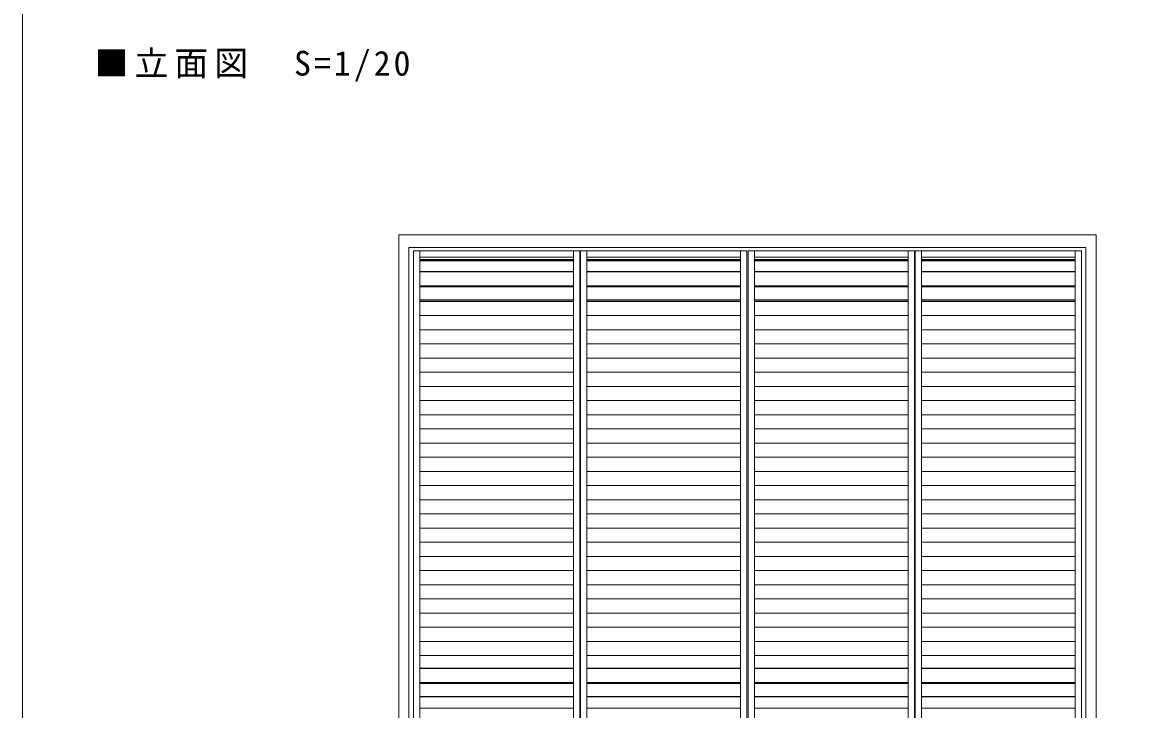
# Model space of a CAD drawing. Units: millimetres on the paper, with parts at other scales. Extents: x -197 to 281, y -138 to 137.
# Drawn here: x -197.2 to -64.1, y -57 to 24.2 of the extents above; entities that cross this region are included whole.
import ezdxf

# ---------------------------------------------------------------- set-up
doc = ezdxf.new("R2010")
doc.units = ezdxf.units.MM
for name, color, linetype, lineweight in [('0-A_文字', 3, 'Continuous', 9), ('4-4_枠', 7, 'Continuous', 9), ('F-0_補助線', 7, 'Continuous', 9)]:
    doc.layers.add(name, color=color, linetype=linetype, lineweight=lineweight)
doc.styles.add('ＭＳ ゴシック', font='')
doc.styles.get('ＭＳ ゴシック').set_extended_font_data('MS Gothic')

msp = doc.modelspace()

# ---------------------------------------------------------------- linework, layer by layer
at = {"layer": '4-4_枠', "color": 3}
for p, q in [((-152.669, -0.875), (-70.169, -0.875)), ((-152.669, -102.325), (-152.669, -0.875)), ((-70.169, -102.325), (-70.169, -0.875)), ((-151.469, -2.375), (-71.369, -2.375)), ((-151.469, -102.325), (-151.469, -2.375)), ((-71.369, -102.325), (-71.369, -2.375))]:
    msp.add_line(p, q, dxfattribs=at)
at = {"layer": '4-4_枠'}
for p, q in [((-150.944, -2.75), (-150.944, -101.9)), ((-150.944, -2.75), (-131.244, -2.75)), ((-150.194, -2.75), (-150.194, -101.9)), ((-150.194, -3.5), (-131.994, -3.5)), ((-150.194, -3.792), (-131.994, -3.792)), ((-150.194, -3.864), (-131.994, -3.864)), ((-150.194, -3.933), (-131.994, -3.933)), ((-131.994, -2.75), (-131.994, -101.9)), ((-131.244, -101.9), (-131.244, -2.75)), ((-131.194, -101.9), (-131.194, -2.75)), ((-131.194, -2.75), (-111.494, -2.75)), ((-130.444, -2.75), (-130.444, -101.9)), ((-130.444, -3.5), (-112.244, -3.5)), ((-130.444, -3.792), (-112.244, -3.792)), ((-130.444, -3.864), (-112.244, -3.864)), ((-130.444, -3.933), (-112.244, -3.933)), ((-112.244, -2.75), (-112.244, -101.9)), ((-111.494, -2.75), (-111.494, -101.9)), ((-111.344, -2.75), (-111.344, -101.9)), ((-111.344, -2.75), (-91.644, -2.75)), ((-110.594, -2.75), (-110.594, -101.9)), ((-110.594, -3.5), (-92.394, -3.5)), ((-110.594, -3.792), (-92.394, -3.792)), ((-110.594, -3.864), (-92.394, -3.864)), ((-110.594, -3.933), (-92.394, -3.933)), ((-92.394, -2.75), (-92.394, -101.9)), ((-91.644, -101.9), (-91.644, -2.75)), ((-91.594, -101.9), (-91.594, -2.75)), ((-91.594, -2.75), (-71.894, -2.75)), ((-90.844, -2.75), (-90.844, -101.9)), ((-90.844, -3.5), (-72.644, -3.5)), ((-90.844, -3.792), (-72.644, -3.792)), ((-90.844, -3.864), (-72.644, -3.864)), ((-90.844, -3.933), (-72.644, -3.933)), ((-72.644, -2.75), (-72.644, -101.9)), ((-71.894, -2.75), (-71.894, -101.9)), ((-150.194, -5.207), (-131.994, -5.207)), ((-150.194, -5.239), (-131.994, -5.239)), ((-130.444, -5.207), (-112.244, -5.207)), ((-130.444, -5.239), (-112.244, -5.239)), ((-110.594, -5.207), (-92.394, -5.207)), ((-110.594, -5.239), (-92.394, -5.239)), ((-90.844, -5.207), (-72.644, -5.207)), ((-90.844, -5.239), (-72.644, -5.239)), ((-150.194, -6.882), (-131.994, -6.882)), ((-150.194, -6.914), (-131.994, -6.914)), ((-150.194, -7.007), (-131.994, -7.007)), ((-130.444, -6.882), (-112.244, -6.882)), ((-130.444, -6.914), (-112.244, -6.914)), ((-130.444, -7.007), (-112.244, -7.007)), ((-110.594, -6.882), (-92.394, -6.882)), ((-110.594, -6.914), (-92.394, -6.914)), ((-110.594, -7.007), (-92.394, -7.007)), ((-90.844, -6.882), (-72.644, -6.882)), ((-90.844, -6.914), (-72.644, -6.914)), ((-90.844, -7.007), (-72.644, -7.007)), ((-150.194, -8.557), (-131.994, -8.557)), ((-150.194, -8.589), (-131.994, -8.589)), ((-150.194, -8.728), (-131.994, -8.728)), ((-130.444, -8.557), (-112.244, -8.557)), ((-130.444, -8.589), (-112.244, -8.589)), ((-130.444, -8.728), (-112.244, -8.728)), ((-110.594, -8.557), (-92.394, -8.557)), ((-110.594, -8.589), (-92.394, -8.589)), ((-110.594, -8.728), (-92.394, -8.728)), ((-90.844, -8.557), (-72.644, -8.557)), ((-90.844, -8.589), (-72.644, -8.589)), ((-90.844, -8.728), (-72.644, -8.728)), ((-150.194, -10.404), (-131.994, -10.404)), ((-130.444, -10.404), (-112.244, -10.404)), ((-110.594, -10.404), (-92.394, -10.404)), ((-90.844, -10.404), (-72.644, -10.404)), ((-150.194, -12.079), (-131.994, -12.079)), ((-130.444, -12.079), (-112.244, -12.079)), ((-110.594, -12.079), (-92.394, -12.079)), ((-90.844, -12.079), (-72.644, -12.079)), ((-150.194, -13.755), (-131.994, -13.755)), ((-130.444, -13.755), (-112.244, -13.755)), ((-110.594, -13.755), (-92.394, -13.755)), ((-90.844, -13.755), (-72.644, -13.755)), ((-150.194, -15.43), (-131.994, -15.43)), ((-130.444, -15.43), (-112.244, -15.43)), ((-110.594, -15.43), (-92.394, -15.43)), ((-90.844, -15.43), (-72.644, -15.43)), ((-150.194, -17.106), (-131.994, -17.106)), ((-130.444, -17.106), (-112.244, -17.106)), ((-110.594, -17.106), (-92.394, -17.106)), ((-90.844, -17.106), (-72.644, -17.106)), ((-150.194, -18.781), (-131.994, -18.781)), ((-130.444, -18.781), (-112.244, -18.781)), ((-110.594, -18.781), (-92.394, -18.781)), ((-90.844, -18.781), (-72.644, -18.781)), ((-150.194, -20.457), (-131.994, -20.457)), ((-130.444, -20.457), (-112.244, -20.457)), ((-110.594, -20.457), (-92.394, -20.457)), ((-90.844, -20.457), (-72.644, -20.457)), ((-150.194, -22.132), (-131.994, -22.132)), ((-130.444, -22.132), (-112.244, -22.132)), ((-110.594, -22.132), (-92.394, -22.132)), ((-90.844, -22.132), (-72.644, -22.132)), ((-150.194, -23.807), (-131.994, -23.807)), ((-130.444, -23.807), (-112.244, -23.807)), ((-110.594, -23.807), (-92.394, -23.807)), ((-90.844, -23.807), (-72.644, -23.807)), ((-150.194, -25.483), (-131.994, -25.483)), ((-130.444, -25.483), (-112.244, -25.483)), ((-110.594, -25.483), (-92.394, -25.483)), ((-90.844, -25.483), (-72.644, -25.483)), ((-150.194, -27.158), (-131.994, -27.158)), ((-130.444, -27.158), (-112.244, -27.158)), ((-110.594, -27.158), (-92.394, -27.158)), ((-90.844, -27.158), (-72.644, -27.158)), ((-150.194, -28.834), (-131.994, -28.834)), ((-130.444, -28.834), (-112.244, -28.834)), ((-110.594, -28.834), (-92.394, -28.834)), ((-90.844, -28.834), (-72.644, -28.834)), ((-150.194, -30.509), (-131.994, -30.509)), ((-130.444, -30.509), (-112.244, -30.509)), ((-110.594, -30.509), (-92.394, -30.509)), ((-90.844, -30.509), (-72.644, -30.509)), ((-150.194, -32.185), (-131.994, -32.185)), ((-130.444, -32.185), (-112.244, -32.185)), ((-110.594, -32.185), (-92.394, -32.185)), ((-90.844, -32.185), (-72.644, -32.185)), ((-150.194, -33.86), (-131.994, -33.86)), ((-130.444, -33.86), (-112.244, -33.86)), ((-110.594, -33.86), (-92.394, -33.86)), ((-90.844, -33.86), (-72.644, -33.86)), ((-150.194, -35.536), (-131.994, -35.536)), ((-130.444, -35.536), (-112.244, -35.536)), ((-110.594, -35.536), (-92.394, -35.536)), ((-90.844, -35.536), (-72.644, -35.536)), ((-150.194, -37.211), (-131.994, -37.211)), ((-130.444, -37.211), (-112.244, -37.211)), ((-110.594, -37.211), (-92.394, -37.211)), ((-90.844, -37.211), (-72.644, -37.211)), ((-150.194, -38.886), (-131.994, -38.886)), ((-130.444, -38.886), (-112.244, -38.886)), ((-110.594, -38.886), (-92.394, -38.886)), ((-90.844, -38.886), (-72.644, -38.886)), ((-150.194, -40.562), (-131.994, -40.562)), ((-130.444, -40.562), (-112.244, -40.562)), ((-110.594, -40.562), (-92.394, -40.562)), ((-90.844, -40.562), (-72.644, -40.562)), ((-150.194, -42.237), (-131.994, -42.237)), ((-130.444, -42.237), (-112.244, -42.237)), ((-110.594, -42.237), (-92.394, -42.237)), ((-90.844, -42.237), (-72.644, -42.237)), ((-150.194, -43.913), (-131.994, -43.913)), ((-130.444, -43.913), (-112.244, -43.913)), ((-110.594, -43.913), (-92.394, -43.913)), ((-90.844, -43.913), (-72.644, -43.913)), ((-150.194, -45.588), (-131.994, -45.588)), ((-130.444, -45.588), (-112.244, -45.588)), ((-110.594, -45.588), (-92.394, -45.588)), ((-90.844, -45.588), (-72.644, -45.588)), ((-150.194, -47.264), (-131.994, -47.264)), ((-130.444, -47.264), (-112.244, -47.264)), ((-110.594, -47.264), (-92.394, -47.264)), ((-90.844, -47.264), (-72.644, -47.264)), ((-150.194, -48.939), (-131.994, -48.939)), ((-130.444, -48.939), (-112.244, -48.939)), ((-110.594, -48.939), (-92.394, -48.939)), ((-90.844, -48.939), (-72.644, -48.939)), ((-150.194, -50.615), (-131.994, -50.615)), ((-130.444, -50.615), (-112.244, -50.615)), ((-110.594, -50.615), (-92.394, -50.615)), ((-90.844, -50.615), (-72.644, -50.615)), ((-150.194, -52.107), (-131.994, -52.107)), ((-150.194, -52.148), (-131.994, -52.148)), ((-130.444, -52.107), (-112.244, -52.107)), ((-130.444, -52.148), (-112.244, -52.148)), ((-110.594, -52.107), (-92.394, -52.107)), ((-110.594, -52.148), (-92.394, -52.148)), ((-90.844, -52.107), (-72.644, -52.107)), ((-90.844, -52.148), (-72.644, -52.148)), ((-150.194, -53.791), (-131.994, -53.791)), ((-150.194, -53.823), (-131.994, -53.823)), ((-150.194, -53.917), (-131.994, -53.917)), ((-130.444, -53.791), (-112.244, -53.791)), ((-130.444, -53.823), (-112.244, -53.823)), ((-130.444, -53.917), (-112.244, -53.917)), ((-110.594, -53.791), (-92.394, -53.791)), ((-110.594, -53.823), (-92.394, -53.823)), ((-110.594, -53.917), (-92.394, -53.917)), ((-90.844, -53.791), (-72.644, -53.791)), ((-90.844, -53.823), (-72.644, -53.823)), ((-90.844, -53.917), (-72.644, -53.917)), ((-150.194, -55.466), (-131.994, -55.466)), ((-150.194, -55.498), (-131.994, -55.498)), ((-130.444, -55.466), (-112.244, -55.466)), ((-130.444, -55.498), (-112.244, -55.498)), ((-110.594, -55.466), (-92.394, -55.466)), ((-110.594, -55.498), (-92.394, -55.498)), ((-90.844, -55.466), (-72.644, -55.466)), ((-90.844, -55.498), (-72.644, -55.498)), ((-150.194, -56.828), (-131.994, -56.828)), ((-130.444, -56.828), (-112.244, -56.828)), ((-110.594, -56.828), (-92.394, -56.828)), ((-90.844, -56.828), (-72.644, -56.828))]:
    msp.add_line(p, q, dxfattribs=at)
at = {"layer": 'F-0_補助線', "color": 3, "lineweight": 18}
msp.add_lwpolyline([(-197.2, 137), (197.8, 137), (197.8, -138), (-197.2, -138)], close=True, dxfattribs=at)

# ---------------------------------------------------------------- texts
at = {"layer": '0-A_文字', "color": 7, "insert": (-188.667, 17.25), "char_height": 2.933, "attachment_point": 7, "style": 'ＭＳ ゴシック'}
msp.add_mtext('\\T1.18;■立面図\u3000S=1/20', dxfattribs=at)

doc.saveas('drawing.dxf')
